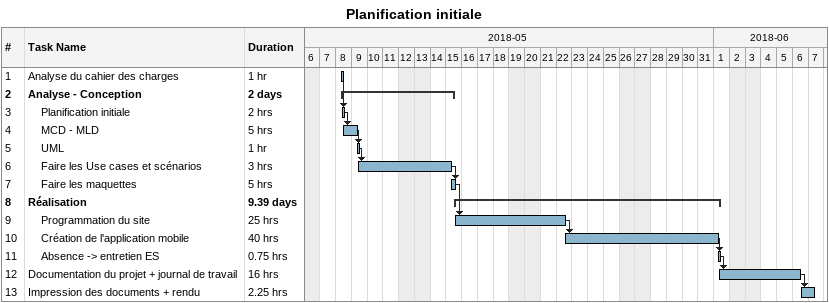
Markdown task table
Planification initiale

| ID | Level | Task | Duration | Start | Finish | Predecessors |
|---|---|---|---|---|---|---|
| 1 | 1 | Analyse du cahier des charges | 1h | 2018-05-08 | 2018-05-08 |  |
| 2 | 1 | **Analyse - Conception** | 2d | 2018-05-08 | 2018-05-15 |  |
| 3 | 2 | Planification initiale | 2h | 2018-05-08 | 2018-05-08 | 1 |
| 4 | 2 | MCD - MLD | 5h | 2018-05-08 | 2018-05-09 | 3 |
| 5 | 2 | UML | 1h | 2018-05-09 | 2018-05-09 | 4 |
| 6 | 2 | Faire les Use cases et scénarios | 3h | 2018-05-09 | 2018-05-15 | 5 |
| 7 | 2 | Faire les maquettes | 5h | 2018-05-15 | 2018-05-15 | 6 |
| 8 | 1 | **Réalisation** | 9.39d | 2018-05-15 | 2018-06-01 |  |
| 9 | 2 | Programmation du site | 25h | 2018-05-15 | 2018-05-22 | 7 |
| 10 | 2 | Création de l'application mobile | 40h | 2018-05-22 | 2018-06-01 | 9 |
| 11 | 2 | Absence -> entretien ES | 0.75h | 2018-06-01 | 2018-06-01 | 10 |
| 12 | 1 | Documentation du projet + journal de travail | 16h | 2018-06-01 | 2018-06-06 | 11 |
| 13 | 1 | Impression des documents + rendu | 2.25h | 2018-06-06 | 2018-06-07 | 12 |
